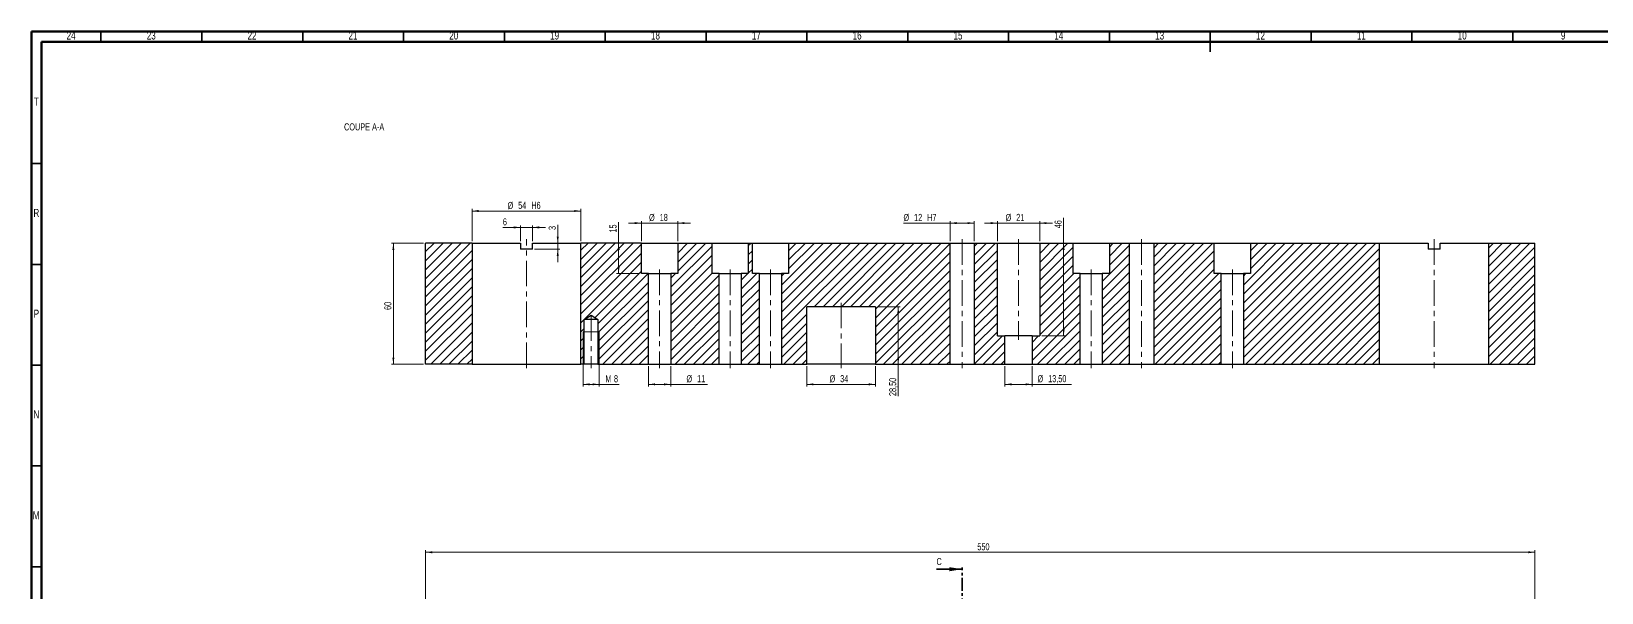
# Model space of a CAD drawing. Header units: millimetres. Extents: x 15 to 1184, y 5 to 836.
# Drawn here: x 15 to 794, y 558 to 836 of the extents above; entities that cross this region are included whole.
import ezdxf

# ---------------------------------------------------------------- set-up
doc = ezdxf.new("R2010")
doc.units = ezdxf.units.MM
doc.linetypes.add('CENTERX2', pattern=[20.32, 12.7, -2.54, 2.54, -2.54])
doc.linetypes.add('PHANTOM', pattern=[12.7, 6.35, -1.27, 1.27, -1.27, 1.27, -1.27])
doc.styles.add('SLDTEXTSTYLE0', font='TXT', dxfattribs={"width": 0.75})
doc.dimstyles.new('SLDDIMSTYLE2', dxfattribs={"dimtxt": 3.5, "dimasz": 3.302, "dimexe": 0, "dimexo": 0.0625, "dimgap": 0.875, "dimtad": 1, "dimrnd": 1e-09, "dimzin": 12, "dimdsep": 46, "dimtxsty": 'SLDTEXTSTYLE0', "dimsah": 1, "dimcen": 0.09, "dimadec": 0, "dimazin": 3, "dimtfac": 1, "dimtofl": 0, "dimtmove": 0, "dimatfit": 3, "dimfxl": 1, "dimfrac": 2, "dimtolj": 1, "dimtzin": 12, "dimarcsym": 0})
doc.dimstyles.new('SLDDIMSTYLE3', dxfattribs={"dimtxt": 3.5, "dimasz": 3.302, "dimexe": 0, "dimexo": 0.0625, "dimgap": 0.875, "dimtad": 1, "dimrnd": 1e-09, "dimzin": 12, "dimdsep": 46, "dimtxsty": 'SLDTEXTSTYLE0', "dimsah": 1, "dimcen": 0.09, "dimadec": 0, "dimazin": 3, "dimtfac": 1, "dimtmove": 0, "dimatfit": 0, "dimfxl": 1, "dimfrac": 2, "dimtolj": 1, "dimtzin": 12, "dimarcsym": 0})

# ---------------------------------------------------------------- blocks, each defined once
blk = doc.blocks.new('_D_77')
at = {"color": 7, "linetype": 'Continuous', "lineweight": 18}
for p, q in [((210.47, 526.69), (210.47, 578.69)), ((210.47, 577.69), (760.47, 577.69)), ((760.47, 526.69), (760.47, 578.69))]:
    blk.add_line(p, q, dxfattribs=at)
for points in [[(210.47, 577.69), (213.77, 577.18), (213.77, 578.2)], [(760.47, 577.69), (757.16, 578.2), (757.16, 577.18)]]:
    blk.add_solid(points, dxfattribs=at)
at = {"color": 7, "linetype": 'Continuous', "lineweight": 18, "insert": (484.01, 582.2), "char_height": 3.5, "attachment_point": 1, "style": 'SLDTEXTSTYLE0'}
blk.add_mtext('550', dxfattribs=at)
blk = doc.blocks.new('_D_79')
at = {"color": 7, "linetype": 'Continuous', "lineweight": 18}
for p, q in [((257.47, 732), (257.47, 739.86)), ((263.47, 732), (263.47, 739.86)), ((257.47, 738.86), (248.75, 738.86)), ((263.47, 738.86), (257.47, 738.86)), ((263.47, 738.86), (269.82, 738.86))]:
    blk.add_line(p, q, dxfattribs=at)
for points in [[(257.47, 738.86), (254.16, 739.37), (254.16, 738.35)], [(263.47, 738.86), (266.77, 738.35), (266.77, 739.37)]]:
    blk.add_solid(points, dxfattribs=at)
at = {"color": 7, "linetype": 'Continuous', "lineweight": 18, "insert": (248.75, 743.37), "char_height": 3.5, "attachment_point": 1, "style": 'SLDTEXTSTYLE0'}
blk.add_mtext('6', dxfattribs=at)
blk = doc.blocks.new('_D_80')
at = {"color": 7, "linetype": 'Continuous', "lineweight": 18}
for p, q in [((275.98, 731), (275.98, 740.16)), ((264.47, 728), (276.98, 728)), ((275.98, 728), (275.98, 731)), ((275.98, 728), (275.98, 721.65))]:
    blk.add_line(p, q, dxfattribs=at)
for points in [[(275.98, 731), (276.48, 734.31), (275.47, 734.31)], [(275.98, 728), (275.47, 724.7), (276.48, 724.7)]]:
    blk.add_solid(points, dxfattribs=at)
at = {"color": 7, "linetype": 'Continuous', "lineweight": 18, "insert": (271.46, 737.57), "char_height": 3.5, "attachment_point": 1, "rotation": 90, "style": 'SLDTEXTSTYLE0'}
blk.add_mtext('3', dxfattribs=at)
blk = doc.blocks.new('_D_81')
at = {"color": 7, "linetype": 'Continuous', "lineweight": 18}
for p, q in [((233.47, 732), (233.47, 748)), ((287.47, 732), (287.47, 748)), ((287.47, 747), (233.47, 747))]:
    blk.add_line(p, q, dxfattribs=at)
for points in [[(233.47, 747), (236.77, 746.5), (236.77, 747.51)], [(287.47, 747), (284.16, 747.51), (284.16, 746.5)]]:
    blk.add_solid(points, dxfattribs=at)
at = {"color": 7, "linetype": 'Continuous', "lineweight": 18, "char_height": 3.5, "attachment_point": 1, "style": 'SLDTEXTSTYLE0'}
for s, insert in [('%%c', (251.09, 751.52)), ('54', (256.37, 751.57)), ('H6', (262.85, 751.57))]:
    blk.add_mtext(s, dxfattribs=dict(at, insert=insert))
blk = doc.blocks.new('_D_82')
at = {"color": 7, "linetype": 'Continuous', "lineweight": 18}
for p, q in [((209.47, 731), (193.47, 731)), ((194.47, 671), (194.47, 731)), ((209.47, 671), (193.47, 671))]:
    blk.add_line(p, q, dxfattribs=at)
for points in [[(194.47, 731), (193.96, 727.7), (194.97, 727.7)], [(194.47, 671), (194.97, 674.31), (193.96, 674.31)]]:
    blk.add_solid(points, dxfattribs=at)
at = {"color": 7, "linetype": 'Continuous', "lineweight": 18, "insert": (189.95, 697.92), "char_height": 3.5, "attachment_point": 1, "rotation": 90, "style": 'SLDTEXTSTYLE0'}
blk.add_mtext('60', dxfattribs=at)
blk = doc.blocks.new('_D_83')
at = {"color": 7, "linetype": 'Continuous', "lineweight": 18}
for p, q in [((288.51, 686), (288.51, 660)), ((296.51, 686), (296.51, 660)), ((296.51, 661), (288.51, 661)), ((296.51, 661), (306.44, 661))]:
    blk.add_line(p, q, dxfattribs=at)
for points in [[(288.51, 661), (291.81, 660.5), (291.81, 661.51)], [(296.51, 661), (293.21, 661.51), (293.21, 660.5)]]:
    blk.add_solid(points, dxfattribs=at)
at = {"color": 7, "linetype": 'Continuous', "lineweight": 18, "char_height": 3.5, "attachment_point": 1, "style": 'SLDTEXTSTYLE0'}
for s, insert in [('M', (299.57, 665.52)), ('8', (303.85, 665.52))]:
    blk.add_mtext(s, dxfattribs=dict(at, insert=insert))
blk = doc.blocks.new('_D_84')
at = {"color": 7, "linetype": 'Continuous', "lineweight": 18}
for p, q in [((317.47, 741), (311.12, 741)), ((317.47, 732), (317.47, 742)), ((317.47, 741), (335.47, 741)), ((335.47, 732), (335.47, 742)), ((335.47, 741), (341.82, 741))]:
    blk.add_line(p, q, dxfattribs=at)
for points in [[(317.47, 741), (314.16, 741.51), (314.16, 740.5)], [(335.47, 741), (338.77, 740.5), (338.77, 741.51)]]:
    blk.add_solid(points, dxfattribs=at)
at = {"color": 7, "linetype": 'Continuous', "lineweight": 18, "char_height": 3.5, "attachment_point": 1, "style": 'SLDTEXTSTYLE0'}
for s, insert in [('%%c', (321.23, 745.52)), ('18', (326.51, 745.57))]:
    blk.add_mtext(s, dxfattribs=dict(at, insert=insert))
blk = doc.blocks.new('_D_85')
at = {"color": 7, "linetype": 'Continuous', "lineweight": 18}
for p, q in [((306.14, 731), (306.14, 741.45)), ((306.14, 716), (306.14, 731)), ((316.47, 716), (305.14, 716))]:
    blk.add_line(p, q, dxfattribs=at)
for points in [[(306.14, 731), (305.63, 727.7), (306.65, 727.7)], [(306.14, 716), (306.65, 719.31), (305.63, 719.31)]]:
    blk.add_solid(points, dxfattribs=at)
at = {"color": 7, "linetype": 'Continuous', "lineweight": 18, "insert": (301.63, 736.28), "char_height": 3.5, "attachment_point": 1, "rotation": 90, "style": 'SLDTEXTSTYLE0'}
blk.add_mtext('15', dxfattribs=at)
blk = doc.blocks.new('_D_86')
at = {"color": 7, "linetype": 'Continuous', "lineweight": 18}
for p, q in [((320.97, 670), (320.97, 660)), ((331.97, 670), (331.97, 660)), ((320.97, 661), (331.97, 661)), ((331.97, 661), (350.23, 661))]:
    blk.add_line(p, q, dxfattribs=at)
for points in [[(320.97, 661), (324.27, 660.5), (324.27, 661.51)], [(331.97, 661), (328.66, 661.51), (328.66, 660.5)]]:
    blk.add_solid(points, dxfattribs=at)
at = {"color": 7, "linetype": 'Continuous', "lineweight": 18, "char_height": 3.5, "attachment_point": 1, "style": 'SLDTEXTSTYLE0'}
for s, insert in [('%%c', (339.78, 665.52)), ('11', (345.05, 665.57))]:
    blk.add_mtext(s, dxfattribs=dict(at, insert=insert))
blk = doc.blocks.new('_D_87')
at = {"color": 7, "linetype": 'Continuous', "lineweight": 18}
for p, q in [((399.47, 670), (399.47, 660)), ((433.47, 670), (433.47, 660)), ((433.47, 661), (399.47, 661))]:
    blk.add_line(p, q, dxfattribs=at)
for points in [[(399.47, 661), (402.77, 660.5), (402.77, 661.51)], [(433.47, 661), (430.16, 661.51), (430.16, 660.5)]]:
    blk.add_solid(points, dxfattribs=at)
at = {"color": 7, "linetype": 'Continuous', "lineweight": 18, "char_height": 3.5, "attachment_point": 1, "style": 'SLDTEXTSTYLE0'}
for s, insert in [('%%c', (410.73, 665.52)), ('34', (416, 665.57))]:
    blk.add_mtext(s, dxfattribs=dict(at, insert=insert))
blk = doc.blocks.new('_D_88')
at = {"color": 7, "linetype": 'Continuous', "lineweight": 18}
for p, q in [((434.47, 699.5), (445.8, 699.5)), ((444.8, 699.5), (444.8, 671)), ((444.8, 671), (444.8, 655.19))]:
    blk.add_line(p, q, dxfattribs=at)
for points in [[(444.8, 699.5), (444.29, 696.2), (445.31, 696.2)], [(444.8, 671), (445.31, 674.31), (444.29, 674.31)]]:
    blk.add_solid(points, dxfattribs=at)
at = {"color": 7, "linetype": 'Continuous', "lineweight": 18, "insert": (440.29, 655.19), "char_height": 3.5, "attachment_point": 1, "rotation": 90, "style": 'SLDTEXTSTYLE0'}
blk.add_mtext('28,50', dxfattribs=at)
blk = doc.blocks.new('_D_89')
at = {"color": 7, "linetype": 'Continuous', "lineweight": 18}
for p, q in [((493.97, 741), (487.62, 741)), ((493.97, 732), (493.97, 742)), ((514.97, 741), (493.97, 741)), ((514.97, 732), (514.97, 742)), ((514.97, 741), (521.32, 741))]:
    blk.add_line(p, q, dxfattribs=at)
for points in [[(493.97, 741), (490.66, 741.51), (490.66, 740.5)], [(514.97, 741), (518.27, 740.5), (518.27, 741.51)]]:
    blk.add_solid(points, dxfattribs=at)
at = {"color": 7, "linetype": 'Continuous', "lineweight": 18, "char_height": 3.5, "attachment_point": 1, "style": 'SLDTEXTSTYLE0'}
for s, insert in [('%%c', (498.02, 745.52)), ('21', (503.3, 745.57))]:
    blk.add_mtext(s, dxfattribs=dict(at, insert=insert))
blk = doc.blocks.new('_D_90')
at = {"color": 7, "linetype": 'Continuous', "lineweight": 18}
for p, q in [((470.47, 741), (447.38, 741)), ((470.47, 732), (470.47, 742)), ((482.47, 741), (470.47, 741)), ((482.47, 732), (482.47, 742))]:
    blk.add_line(p, q, dxfattribs=at)
for points in [[(470.47, 741), (473.77, 740.5), (473.77, 741.51)], [(482.47, 741), (479.16, 741.51), (479.16, 740.5)]]:
    blk.add_solid(points, dxfattribs=at)
at = {"color": 7, "linetype": 'Continuous', "lineweight": 18, "char_height": 3.5, "attachment_point": 1, "style": 'SLDTEXTSTYLE0'}
for s, insert in [('%%c', (447.38, 745.52)), ('12', (452.66, 745.57)), ('H7', (459.14, 745.57))]:
    blk.add_mtext(s, dxfattribs=dict(at, insert=insert))
blk = doc.blocks.new('_D_91')
at = {"color": 7, "linetype": 'Continuous', "lineweight": 18}
for p, q in [((526.8, 731), (526.8, 743.59)), ((526.8, 731), (526.8, 685)), ((515.97, 685), (527.8, 685))]:
    blk.add_line(p, q, dxfattribs=at)
for points in [[(526.8, 731), (526.3, 727.7), (527.31, 727.7)], [(526.8, 685), (527.31, 688.31), (526.3, 688.31)]]:
    blk.add_solid(points, dxfattribs=at)
at = {"color": 7, "linetype": 'Continuous', "lineweight": 18, "insert": (522.29, 738.42), "char_height": 3.5, "attachment_point": 1, "rotation": 90, "style": 'SLDTEXTSTYLE0'}
blk.add_mtext('46', dxfattribs=at)
blk = doc.blocks.new('_D_92')
at = {"color": 7, "linetype": 'Continuous', "lineweight": 18}
for p, q in [((497.72, 670), (497.72, 660)), ((511.22, 670), (511.22, 660)), ((497.72, 661), (511.22, 661)), ((511.22, 661), (530.76, 661))]:
    blk.add_line(p, q, dxfattribs=at)
for points in [[(497.72, 661), (501.02, 660.5), (501.02, 661.51)], [(511.22, 661), (507.91, 661.51), (507.91, 660.5)]]:
    blk.add_solid(points, dxfattribs=at)
at = {"color": 7, "linetype": 'Continuous', "lineweight": 18, "char_height": 3.5, "attachment_point": 1, "style": 'SLDTEXTSTYLE0'}
for s, insert in [('%%c', (513.84, 665.52)), ('13,50', (519.12, 665.57))]:
    blk.add_mtext(s, dxfattribs=dict(at, insert=insert))

msp = doc.modelspace()

# ---------------------------------------------------------------- hatches: boundary and pattern name
at = {"linetype": 'Continuous', "lineweight": 18}
h = msp.add_hatch(dxfattribs=at)
h.set_pattern_fill('ANSI31', style=0)
h.paths.add_polyline_path([(210.465, 731.005), (210.465, 671.005), (233.465, 671.005), (233.465, 731.005)], flags=0)
h = msp.add_hatch(dxfattribs=at)
h.set_pattern_fill('ANSI31', style=0)
h.paths.add_polyline_path([(287.465, 671.005), (289.108, 671.005), (289.108, 693.255), (292.508, 695.297), (295.908, 693.255), (295.908, 671.005), (320.965, 671.005), (320.965, 716.005), (317.465, 716.005), (317.465, 731.005), (287.465, 731.005)], flags=0)
h = msp.add_hatch(dxfattribs=at)
h.set_pattern_fill('ANSI31', style=0)
h.paths.add_polyline_path([(352.465, 731.005), (335.465, 731.005), (335.465, 716.005), (331.965, 716.005), (331.965, 671.005), (355.965, 671.005), (355.965, 716.005), (352.465, 716.005)], flags=0)
h = msp.add_hatch(dxfattribs=at)
h.set_pattern_fill('ANSI31', style=0)
h.paths.add_polyline_path([(370.465, 716.005), (366.965, 716.005), (366.965, 671.005), (375.965, 671.005), (375.965, 716.005), (372.465, 716.005), (372.465, 731.005), (370.465, 731.005)], flags=0)
h = msp.add_hatch(dxfattribs=at)
h.set_pattern_fill('ANSI31', style=0)
h.paths.add_polyline_path([(470.465, 731.005), (390.465, 731.005), (390.465, 716.005), (386.965, 716.005), (386.965, 671.005), (399.465, 671.005), (399.465, 699.505), (433.465, 699.505), (433.465, 671.005), (470.465, 671.005)], flags=0)
h = msp.add_hatch(dxfattribs=at)
h.set_pattern_fill('ANSI31', style=0)
h.paths.add_polyline_path([(493.965, 731.005), (482.465, 731.005), (482.465, 671.005), (497.715, 671.005), (497.715, 685.005), (493.965, 685.005)], flags=0)
h = msp.add_hatch(dxfattribs=at)
h.set_pattern_fill('ANSI31', style=0)
h.paths.add_polyline_path([(511.215, 685.005), (511.215, 671.005), (534.965, 671.005), (534.965, 716.005), (531.465, 716.005), (531.465, 731.005), (514.965, 731.005), (514.965, 685.005)], flags=0)
h = msp.add_hatch(dxfattribs=at)
h.set_pattern_fill('ANSI31', style=0)
h.paths.add_polyline_path([(549.465, 716.005), (545.965, 716.005), (545.965, 671.005), (559.465, 671.005), (559.465, 731.005), (549.465, 731.005)], flags=0)
h = msp.add_hatch(dxfattribs=at)
h.set_pattern_fill('ANSI31', style=0)
h.paths.add_polyline_path([(571.465, 671.005), (604.965, 671.005), (604.965, 716.005), (601.465, 716.005), (601.465, 731.005), (571.465, 731.005)], flags=0)
h = msp.add_hatch(dxfattribs=at)
h.set_pattern_fill('ANSI31', style=0)
h.paths.add_polyline_path([(683.465, 731.005), (619.465, 731.005), (619.465, 716.005), (615.965, 716.005), (615.965, 671.005), (683.465, 671.005)], flags=0)
h = msp.add_hatch(dxfattribs=at)
h.set_pattern_fill('ANSI31', style=0)
h.paths.add_polyline_path([(737.465, 671.005), (760.465, 671.005), (760.465, 731.005), (737.465, 731.005)], flags=0)

# ---------------------------------------------------------------- linework, layer by layer
at = {"color": 7, "linetype": 'Continuous', "lineweight": 70}
for p, q in [((15, 5), (15, 836)), ((15, 836), (1184, 836)), ((20, 10), (20, 831)), ((20, 831), (1179, 831))]:
    msp.add_line(p, q, dxfattribs=at)
at = {"color": 7, "linetype": 'Continuous', "lineweight": 35}
for p, q in [((49.5, 831), (49.5, 836)), ((99.5, 831), (99.5, 836)), ((149.5, 831), (149.5, 836)), ((199.5, 831), (199.5, 836)), ((249.5, 831), (249.5, 836)), ((299.5, 831), (299.5, 836)), ((349.5, 831), (349.5, 836)), ((399.5, 831), (399.5, 836)), ((449.5, 831), (449.5, 836)), ((499.5, 831), (499.5, 836)), ((549.5, 831), (549.5, 836)), ((599.5, 836.001), (599.5, 825.999)), ((599.5, 831), (599.5, 836)), ((649.5, 831), (649.5, 836)), ((699.5, 831), (699.5, 836)), ((749.5, 831), (749.5, 836)), ((20, 770.5), (15, 770.5)), ((20, 720.5), (15, 720.5)), ((20, 670.5), (15, 670.5)), ((20, 620.5), (15, 620.5)), ((20, 570.5), (15, 570.5)), ((463.765, 569.288), (476.465, 569.288))]:
    msp.add_line(p, q, dxfattribs=at)
at = {"color": 7, "linetype": 'CENTERX2', "lineweight": 18}
for p, q in [((260.465, 669.005), (260.465, 733.005)), ((476.465, 733.005), (476.465, 669.005)), ((504.465, 733.005), (504.465, 683.005)), ((565.465, 733.005), (565.465, 669.005)), ((710.465, 733.005), (710.465, 669.005)), ((326.465, 718.005), (326.465, 669.005)), ((361.465, 718.005), (361.465, 669.005)), ((381.465, 718.005), (381.465, 669.005)), ((540.465, 718.005), (540.465, 669.005)), ((610.465, 718.005), (610.465, 669.005)), ((416.465, 701.505), (416.465, 669.005)), ((292.508, 695.255), (292.508, 669.005))]:
    msp.add_line(p, q, dxfattribs=at)
at = {"color": 7, "linetype": 'Continuous', "lineweight": 25}
for p, q in [((233.465, 731.005), (210.465, 731.005)), ((210.465, 671.005), (210.465, 731.005)), ((233.465, 731.005), (233.465, 671.005)), ((233.465, 731.005), (257.465, 731.005)), ((257.465, 731.005), (257.465, 728.005)), ((263.465, 728.005), (257.465, 728.005)), ((263.465, 728.005), (263.465, 731.005)), ((263.465, 731.005), (287.465, 731.005)), ((287.465, 671.005), (287.465, 731.005)), ((317.465, 731.005), (287.465, 731.005)), ((317.465, 716.005), (317.465, 731.005)), ((317.465, 731.005), (335.465, 731.005)), ((335.465, 731.005), (335.465, 716.005)), ((335.465, 731.005), (352.465, 731.005)), ((352.465, 716.005), (352.465, 731.005)), ((352.465, 731.005), (370.465, 731.005)), ((370.465, 731.005), (370.465, 716.005)), ((370.465, 731.005), (372.465, 731.005)), ((372.465, 716.005), (372.465, 731.005)), ((372.465, 731.005), (390.465, 731.005)), ((390.465, 731.005), (390.465, 716.005)), ((390.465, 731.005), (470.465, 731.005)), ((470.465, 671.005), (470.465, 731.005)), ((470.465, 731.005), (482.465, 731.005)), ((482.465, 731.005), (482.465, 671.005)), ((482.465, 731.005), (493.965, 731.005)), ((493.965, 685.005), (493.965, 731.005)), ((493.965, 731.005), (514.965, 731.005)), ((514.965, 731.005), (514.965, 685.005)), ((514.965, 731.005), (531.465, 731.005)), ((531.465, 716.005), (531.465, 731.005)), ((531.465, 731.005), (549.465, 731.005)), ((549.465, 731.005), (549.465, 716.005)), ((549.465, 731.005), (559.465, 731.005)), ((559.465, 671.005), (559.465, 731.005)), ((559.465, 731.005), (571.465, 731.005)), ((571.465, 731.005), (571.465, 671.005)), ((571.465, 731.005), (601.465, 731.005)), ((601.465, 716.005), (601.465, 731.005)), ((601.465, 731.005), (619.465, 731.005)), ((619.465, 731.005), (619.465, 716.005)), ((619.465, 731.005), (683.465, 731.005)), ((683.465, 671.005), (683.465, 731.005)), ((683.465, 731.005), (707.465, 731.005)), ((707.465, 731.005), (707.465, 728.005)), ((713.465, 728.005), (707.465, 728.005)), ((713.465, 728.005), (713.465, 731.005)), ((713.465, 731.005), (737.465, 731.005)), ((737.465, 731.005), (737.465, 671.005)), ((737.465, 731.005), (760.465, 731.005)), ((760.465, 671.005), (760.465, 731.005)), ((320.965, 716.005), (317.465, 716.005)), ((320.965, 671.005), (320.965, 716.005)), ((320.965, 716.005), (331.965, 716.005)), ((331.965, 716.005), (331.965, 671.005)), ((335.465, 716.005), (331.965, 716.005)), ((355.965, 716.005), (352.465, 716.005)), ((355.965, 671.005), (355.965, 716.005)), ((355.965, 716.005), (366.965, 716.005)), ((366.965, 716.005), (366.965, 671.005)), ((370.465, 716.005), (366.965, 716.005)), ((375.965, 716.005), (372.465, 716.005)), ((375.965, 671.005), (375.965, 716.005)), ((375.965, 716.005), (386.965, 716.005)), ((386.965, 716.005), (386.965, 671.005)), ((390.465, 716.005), (386.965, 716.005)), ((534.965, 716.005), (531.465, 716.005)), ((534.965, 671.005), (534.965, 716.005)), ((534.965, 716.005), (545.965, 716.005)), ((545.965, 716.005), (545.965, 671.005)), ((549.465, 716.005), (545.965, 716.005)), ((604.965, 716.005), (601.465, 716.005)), ((604.965, 671.005), (604.965, 716.005)), ((604.965, 716.005), (615.965, 716.005)), ((615.965, 716.005), (615.965, 671.005)), ((619.465, 716.005), (615.965, 716.005)), ((289.108, 693.255), (292.508, 695.297)), ((289.108, 671.005), (289.108, 693.255)), ((295.908, 693.255), (289.108, 693.255)), ((292.508, 695.297), (295.908, 693.255)), ((295.908, 693.255), (295.908, 671.005)), ((399.465, 671.005), (399.465, 699.505)), ((433.465, 699.505), (399.465, 699.505)), ((433.465, 699.505), (433.465, 671.005)), ((493.965, 685.005), (497.715, 685.005)), ((497.715, 671.005), (497.715, 685.005)), ((511.215, 685.005), (497.715, 685.005)), ((511.215, 685.005), (511.215, 671.005)), ((511.215, 685.005), (514.965, 685.005)), ((233.465, 671.005), (210.465, 671.005)), ((233.465, 671.005), (287.465, 671.005)), ((289.108, 671.005), (287.465, 671.005)), ((295.908, 671.005), (289.108, 671.005)), ((295.908, 671.005), (320.965, 671.005)), ((320.965, 671.005), (331.965, 671.005)), ((331.965, 671.005), (355.965, 671.005)), ((355.965, 671.005), (366.965, 671.005)), ((366.965, 671.005), (375.965, 671.005)), ((375.965, 671.005), (386.965, 671.005)), ((386.965, 671.005), (399.465, 671.005)), ((433.465, 671.005), (399.465, 671.005)), ((433.465, 671.005), (470.465, 671.005)), ((470.465, 671.005), (482.465, 671.005)), ((482.465, 671.005), (497.715, 671.005)), ((497.715, 671.005), (511.215, 671.005)), ((511.215, 671.005), (534.965, 671.005)), ((534.965, 671.005), (545.965, 671.005)), ((545.965, 671.005), (559.465, 671.005)), ((559.465, 671.005), (571.465, 671.005)), ((571.465, 671.005), (604.965, 671.005)), ((604.965, 671.005), (615.965, 671.005)), ((615.965, 671.005), (683.465, 671.005)), ((683.465, 671.005), (737.465, 671.005)), ((737.465, 671.005), (760.465, 671.005))]:
    msp.add_line(p, q, dxfattribs=at)
at = {"color": 7, "linetype": 'Continuous', "lineweight": 18}
for p, q in [((288.508, 671.005), (288.508, 687.005)), ((288.508, 687.005), (289.108, 687.005)), ((295.908, 687.005), (289.108, 687.005)), ((295.908, 687.005), (296.508, 687.005)), ((296.508, 687.005), (296.508, 671.005))]:
    msp.add_line(p, q, dxfattribs=at)
at = {"color": 7, "linetype": 'PHANTOM', "lineweight": 35}
msp.add_line((476.465, 380.824), (476.465, 571.288), dxfattribs=at)
at = {"color": 7, "linetype": 'Continuous', "lineweight": 35}
msp.add_solid([(476.465, 569.288), (470.115, 570.304), (470.115, 568.272)], dxfattribs=at)

# ---------------------------------------------------------------- texts
at = {"color": 7, "linetype": 'Continuous', "lineweight": 0, "attachment_point": 2, "style": 'SLDTEXTSTYLE0'}
for s, insert, char_height in [('24', (34.67, 836.06), 3.9688), ('23', (74.42, 836.06), 3.9688), ('22', (124.42, 836.06), 3.9688), ('21', (174.42, 836.06), 3.9688), ('20', (224.42, 836.06), 3.9688), ('19', (274.42, 836.06), 3.9688), ('18', (324.42, 836.06), 3.9688), ('17', (374.42, 836.06), 3.9688), ('16', (424.42, 836.06), 3.9688), ('15', (474.42, 836.06), 3.9688), ('14', (524.42, 836.06), 3.9688), ('13', (574.42, 836.06), 3.9688), ('12', (624.42, 836.06), 3.9688), ('11', (674.42, 836.06), 3.9688), ('10', (724.42, 836.06), 3.9688), ('9', (774.46, 836.06), 3.969), ('T', (17.488, 803.31), 3.969), ('COUPE A-A', (179.98, 790.489), 3.5), ('R', (17.444, 748.06), 3.969), ('P', (17.485, 698.06), 3.969), ('N', (17.464, 648.06), 3.969), ('M', (17.362, 598.06), 3.969)]:
    msp.add_mtext(s, dxfattribs=dict(at, insert=insert, char_height=char_height))
at = {"color": 7, "linetype": 'Continuous', "insert": (463.765, 574.847), "char_height": 3.5, "attachment_point": 1, "style": 'SLDTEXTSTYLE0'}
msp.add_mtext('C', dxfattribs=at)

# ---------------------------------------------------------------- dimensions: what is measured, and where the dimension line sits
at = {"color": 7, "linetype": 'Continuous', "lineweight": 18}
for base, p1, p2, text, dimstyle, picture, middle in [((233.465, 747.005), (287.465, 731.005), (233.465, 731.005), '%%c<> H6', 'SLDDIMSTYLE2', '_D_81', (259.846, 747.005)), ((335.465, 741.005), (317.465, 731.005), (335.465, 731.005), '%%c<>', 'SLDDIMSTYLE3', '_D_84', (326.453, 741.005)), ((470.465, 741.005), (482.465, 731.005), (470.465, 731.005), '%%c<> H7', 'SLDDIMSTYLE2', '_D_90', (456.139, 741.005)), ((493.965, 741.005), (514.965, 731.005), (493.965, 731.005), '%%c<>', 'SLDDIMSTYLE3', '_D_89', (503.249, 741.005)), ((288.508, 661.005), (296.508, 687.005), (288.508, 687.005), 'M8<>', 'SLDDIMSTYLE2', '_D_83', (303.003, 661.005)), ((331.965, 661.005), (320.965, 671.005), (331.965, 671.005), '%%c<>', 'SLDDIMSTYLE2', '_D_86', (345, 661.005)), ((399.465, 661.005), (433.465, 671.005), (399.465, 671.005), '%%c<>', 'SLDDIMSTYLE2', '_D_87', (415.951, 661.005)), ((511.215, 661.005), (497.715, 671.005), (511.215, 671.005), '%%c<>', 'SLDDIMSTYLE2', '_D_92', (522.301, 661.005))]:
    dim = msp.add_linear_dim(base=base, p1=p1, p2=p2, text=text, dimstyle=dimstyle, dxfattribs=at)
    dim.commit()
    dim.dimension.update_dxf_attribs({"geometry": picture, "text_midpoint": middle, "dimtype": 160})
for base, p1, p2, dimstyle, picture, middle in [((257.465, 738.863), (263.465, 731.005), (257.465, 731.005), 'SLDDIMSTYLE3', '_D_79', (250.038, 738.863)), ((760.465, 577.688), (210.465, 525.688), (760.465, 525.688), 'SLDDIMSTYLE2', '_D_77', (487.885, 577.688))]:
    dim = msp.add_linear_dim(base=base, p1=p1, p2=p2, dimstyle=dimstyle, dxfattribs=at)
    dim.commit()
    dim.dimension.update_dxf_attribs({"geometry": picture, "text_midpoint": middle, "dimtype": 160})
for base, p1, p2, dimstyle, picture, middle in [((275.975, 731.005), (263.465, 728.005), (287.465, 731.005), 'SLDDIMSTYLE3', '_D_80', (275.975, 738.863)), ((306.139, 731.005), (317.465, 716.005), (317.465, 731.005), 'SLDDIMSTYLE2', '_D_85', (306.139, 738.863)), ((526.804, 685.005), (531.465, 731.005), (514.965, 685.005), 'SLDDIMSTYLE2', '_D_91', (526.804, 741.005)), ((194.465, 731.005), (210.465, 671.005), (210.465, 731.005), 'SLDDIMSTYLE2', '_D_82', (194.465, 700.502)), ((444.803, 671.005), (433.465, 699.505), (433.465, 671.005), 'SLDDIMSTYLE2', '_D_88', (444.803, 661.005))]:
    dim = msp.add_linear_dim(base=base, p1=p1, p2=p2, angle=90, dimstyle=dimstyle, dxfattribs=at)
    dim.commit()
    dim.dimension.update_dxf_attribs({"geometry": picture, "text_midpoint": middle, "dimtype": 160})

doc.saveas('drawing.dxf')
